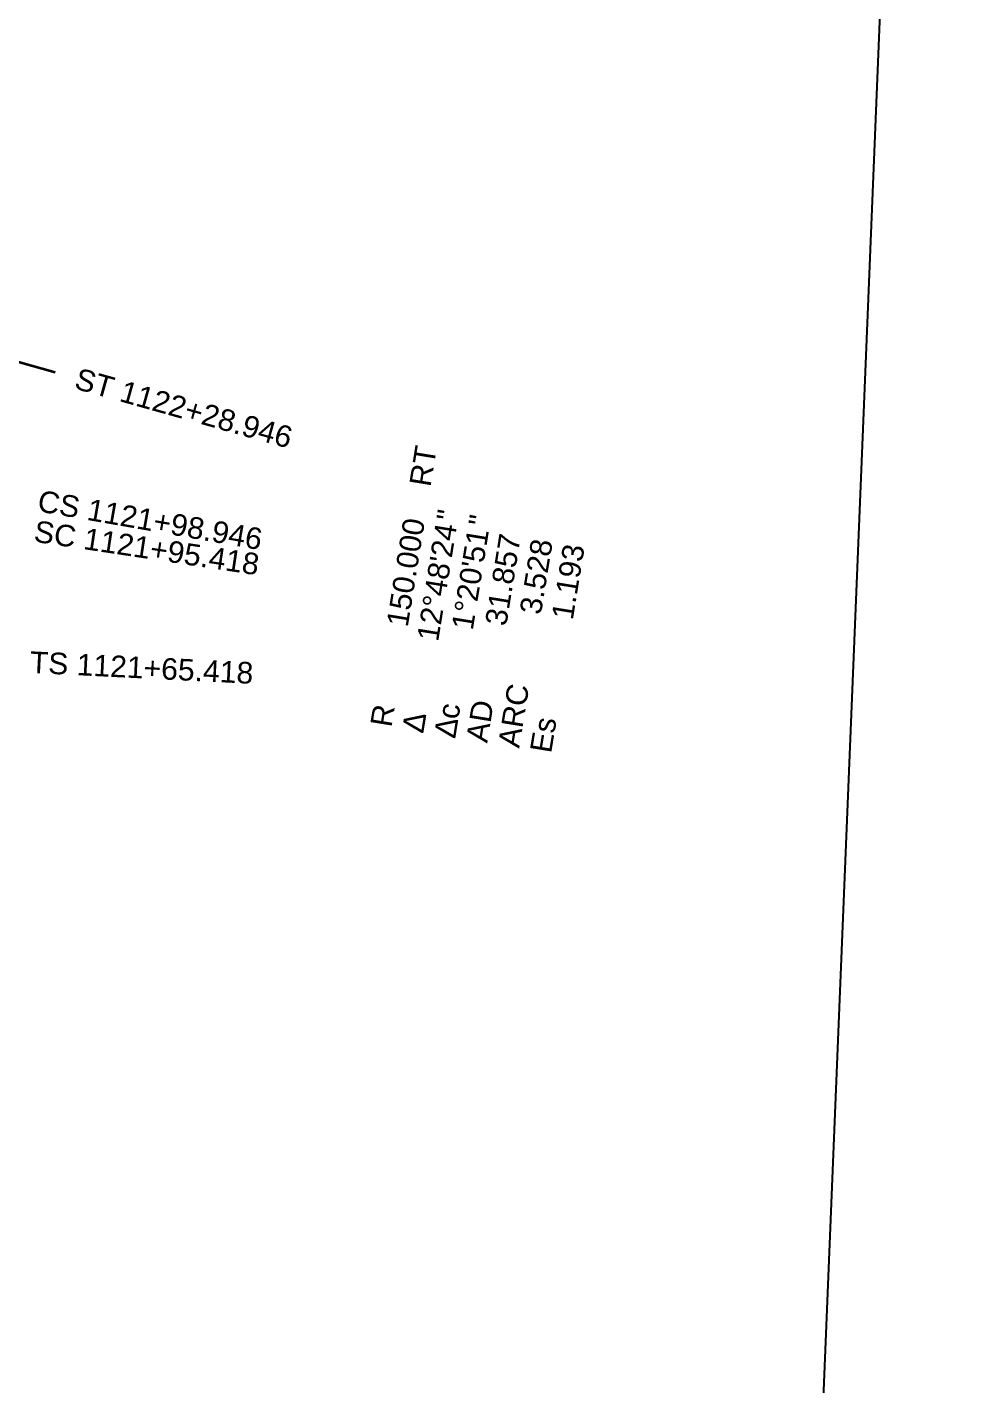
# Model space of a CAD drawing. Extents: x 320145 to 321236, y 534817 to 538266.
# Drawn here: x 321066.8 to 321219.4, y 536668 to 536888.2 of the extents above; entities that cross this region are included whole.
import ezdxf
from ezdxf.enums import TextEntityAlignment as Align

# ---------------------------------------------------------------- set-up
doc = ezdxf.new("R2010")
doc.units = 0
doc.layers.get('0').update_dxf_attribs({"linetype": 'CONTINUOUS'})
doc.layers.add('C-ALGN-L1000Q1-CURV @ 1', color=2, linetype='CONTINUOUS', lineweight=35)
doc.layers.add('C-ALGN-L1000Q1-TEXT', color=2, linetype='CONTINUOUS', lineweight=35)
doc.layers.add('G-ANNO-SHTS-NPLT', color=111, linetype='CONTINUOUS', plot=False)
doc.styles.add('Arial', font='arial.ttf')
doc.styles.add('CurveData', font='arial.ttf')

# ---------------------------------------------------------------- blocks, each defined once
blk = doc.blocks.new('curve_data_ss_right')
at = {"color": 0, "linetype": 'Continuous', "lineweight": -2, "transparency": 16777216, "style": 'CurveData'}
for s, p in [('R', (0, 0)), ('∆', (0, -1.5)), ('"', (9.9, -1.5)), ('∆c', (0, -3)), ('"', (9.9, -3)), ('AD', (0, -4.5)), ('ARC', (0, -6)), ('Es', (0, -7.5))]:
    blk.add_text(s, height=1, dxfattribs=at).set_placement(p)
for tag, p in [('RADIUS', (9.75, 0)), ('DELTAT', (9.75, -1.5)), ('DELTAC', (9.75, -3)), ('AD', (9.75, -4.5)), ('ARC', (9.75, -6)), ('ES', (9.75, -7.5))]:
    blk.add_attdef(tag, text='', height=1, dxfattribs=at).set_placement(p, align=Align.RIGHT)
blk.add_attdef('DIRECTION', (10.9, 0), '', height=1, dxfattribs=at)

msp = doc.modelspace()

# ---------------------------------------------------------------- linework, layer by layer
at = {"layer": 'C-ALGN-L1000Q1-TEXT'}
msp.add_line((321003.95, 536851.09), (321071.36, 536832.23), dxfattribs=at)
at = {"layer": 'G-ANNO-SHTS-NPLT', "flags": 128}
msp.add_lwpolyline([(321195.54, 536656.46), (320855.89, 536447.51), (320762.47, 536451.33), (320789.25, 537105.25), (321055.8, 537246.18), (321219.42, 537239.48)], close=True, dxfattribs=at)

# ---------------------------------------------------------------- block references
at = {"layer": 'C-ALGN-L1000Q1-CURV @ 1', "xscale": 3.5, "yscale": 3.5, "zscale": 3.5, "rotation": 80.77343745428475}
msp.add_blockref('curve_data_ss_right', (321125.89, 536774.5), dxfattribs=at).add_auto_attribs({'RADIUS': '150.000', 'DIRECTION': ' RT', 'DELTAT': "12%%d48'24", 'DELTAC': "1%%d20'51", 'AD': '31.857', 'ARC': '3.528', 'ES': '1.193'})

# ---------------------------------------------------------------- texts
at = {"layer": 'C-ALGN-L1000Q1-TEXT', "style": 'Arial'}
for s, rotation, p in [('ST 1122+28.946', 344.3701, (321074.73, 536831.28)), ('CS 1121+98.946', 350.0997, (321068.6, 536811.4)), ('SC 1121+95.418', 351.4472, (321067.98, 536806.47)), ('TS 1121+65.418', 357.1768, (321067.24, 536785.19))]:
    msp.add_text(s, height=3.5, rotation=rotation, dxfattribs=at).set_placement(p, align=Align.MIDDLE_LEFT)

doc.saveas('drawing.dxf')
